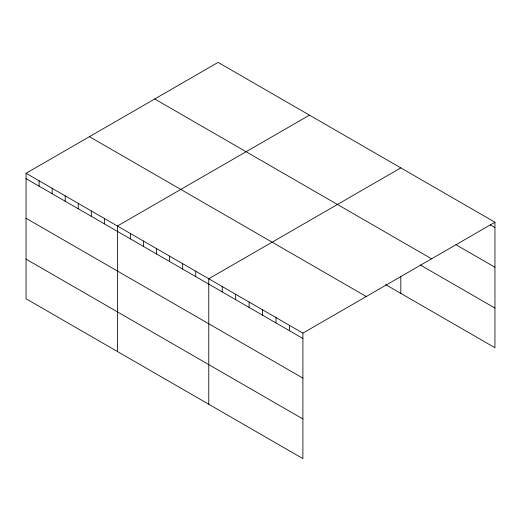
<?xml version="1.0" encoding="UTF-8"?>
<svg xmlns="http://www.w3.org/2000/svg" width="521" height="521" viewBox="0 0 521 521"><rect width="100%" height="100%" fill="white"/><g stroke="black" fill="none" stroke-linecap="round" stroke-linejoin="round"><path stroke-width="0.78" d="M26.05 173.272L302.903 333.108L302.903 458.61L26.05 298.767L26.05 173.272L218.097 62.39L494.95 222.233L494.95 347.728L385.709 284.661M309.461 115.141L117.414 226.016L117.414 351.512M400.818 167.886L208.771 278.761L208.771 404.263M302.903 333.108L494.95 222.233M490.241 224.883L494.95 227.605M455.953 244.733L494.95 267.247M154.724 98.983L431.577 258.82M420.317 265L494.95 308.087M89.423 136.678L366.276 296.521M26.05 178.638L302.903 338.481M26.05 218.279L302.903 378.122M26.05 259.126L302.903 418.969M400.818 276.736L400.818 293.388M289.455 325.345L289.455 330.718M276.006 317.582L276.006 322.955M262.564 309.819L262.564 315.185M249.116 302.056L249.116 307.423M235.668 294.293L235.668 299.66M222.22 286.53L222.22 291.897M195.72 271.226L195.72 276.599M182.669 263.691L182.669 269.064M169.618 256.156L169.618 261.529M156.567 248.621L156.567 253.994M143.516 241.086L143.516 246.459M130.465 233.551L130.465 238.924M104.363 218.481L104.363 223.854M91.305 210.946L91.305 216.319M78.254 203.411L78.254 208.784M65.203 195.876L65.203 201.243M52.152 188.341L52.152 193.708M39.101 180.807L39.101 186.173"/></g></svg>
